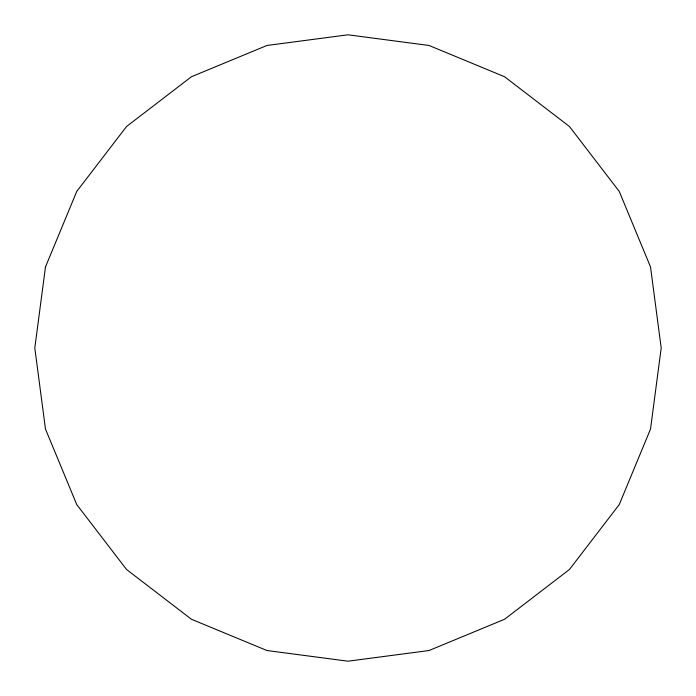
<?xml version="1.0" encoding="UTF-8"?>
<svg xmlns="http://www.w3.org/2000/svg" width="696" height="696" viewBox="0 0 696 696"><rect width="100%" height="100%" fill="white"/><g stroke="black" fill="none" stroke-linecap="round" stroke-linejoin="round"><path stroke-width="1.04" d="M45.475 266.942L34.8 348L45.475 429.058L76.76 504.6L126.533 569.467L191.4 619.24L266.942 650.525L348 661.2L429.058 650.525L504.6 619.24L569.467 569.467L619.24 504.6L650.525 429.058L661.2 348L650.525 266.942L619.24 191.4L569.467 126.533L504.6 76.76L429.058 45.475L348 34.8L266.942 45.475L191.4 76.76L126.533 126.533L76.76 191.4L45.475 266.942"/></g></svg>
